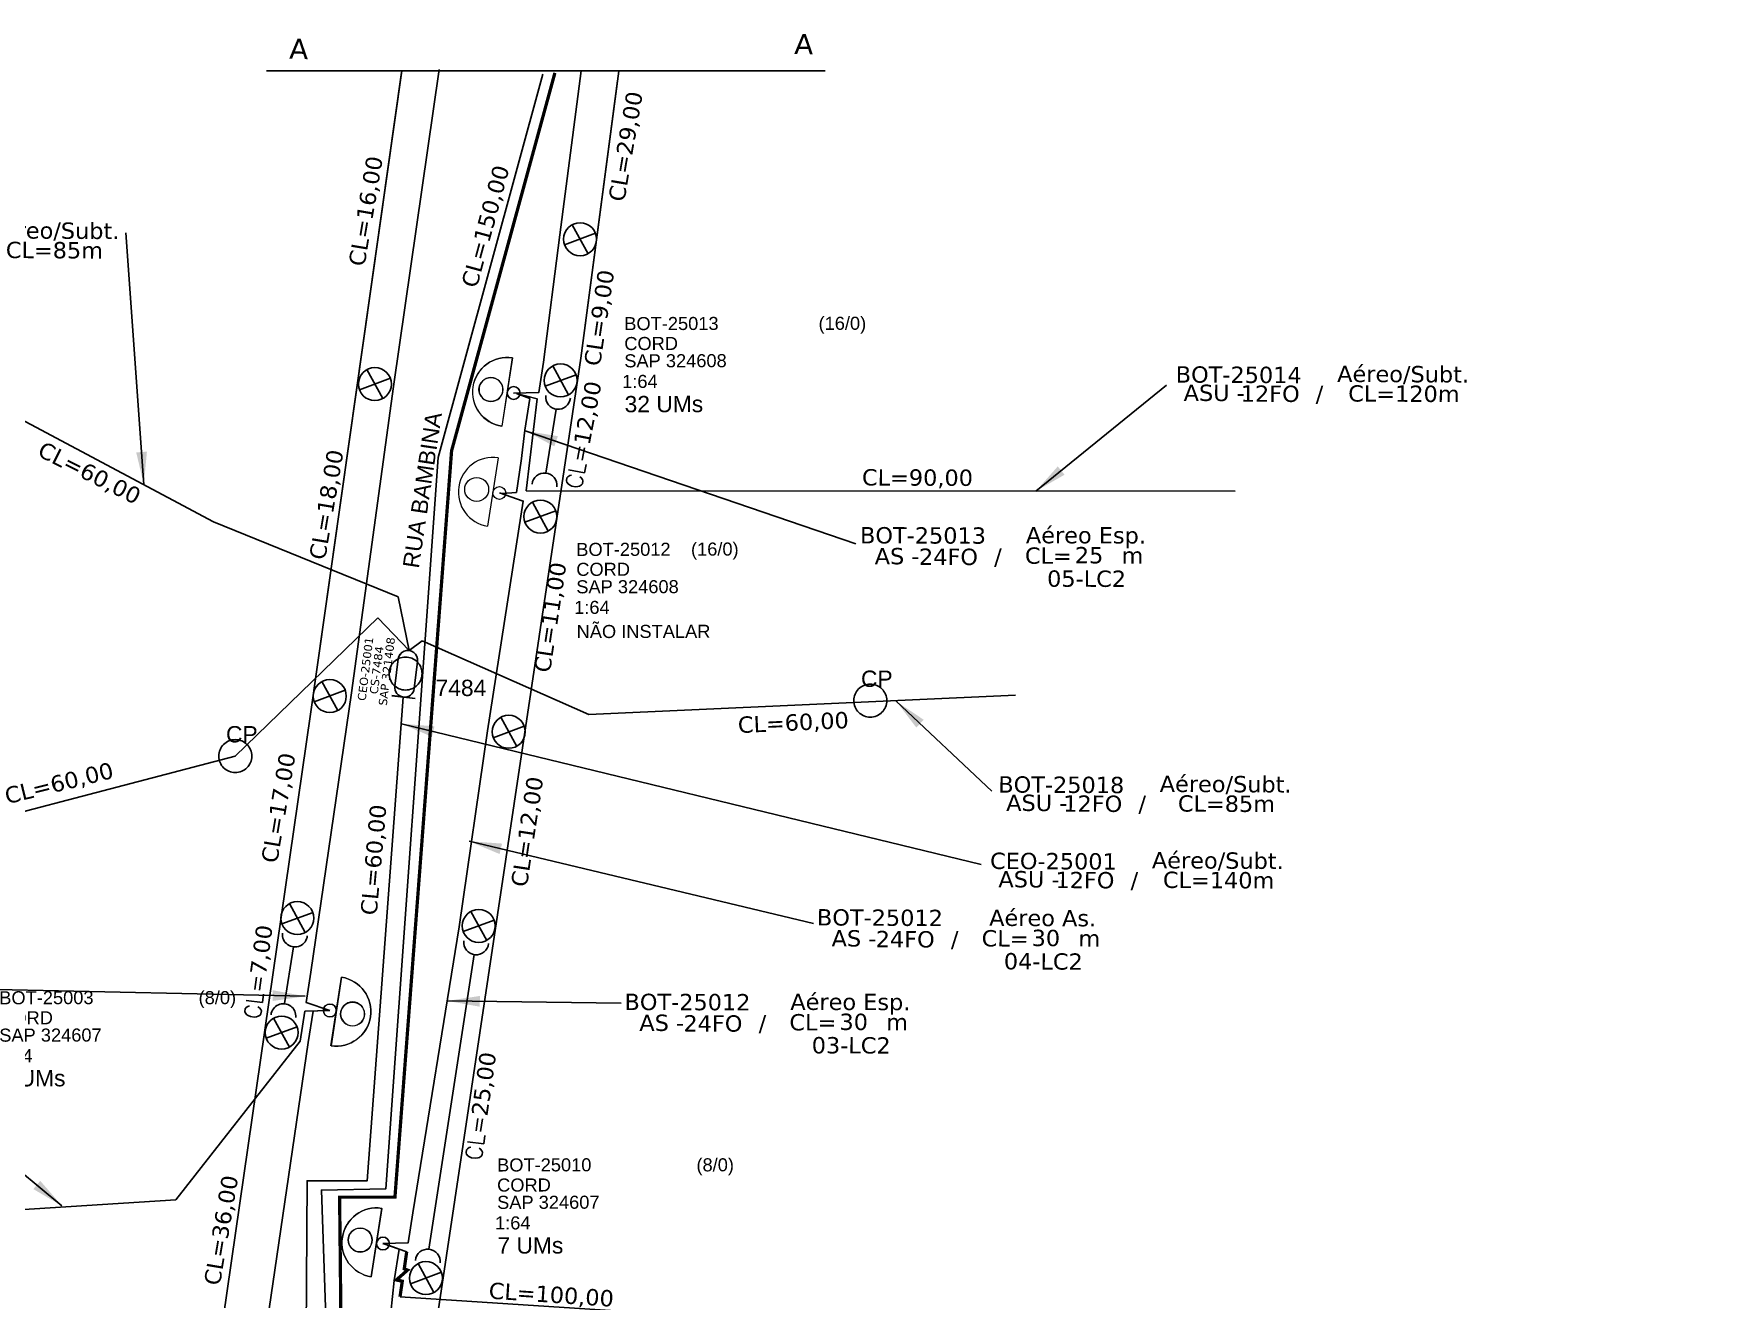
# Model space of a CAD drawing. Extents: x -89 to 749, y 705 to 1299.
# Drawn here: x 124.3 to 228, y 890.1 to 967.6 of the extents above; entities that cross this region are included whole.
import ezdxf
from ezdxf.enums import TextEntityAlignment as Align

# ---------------------------------------------------------------- set-up
doc = ezdxf.new("R2010")
doc.units = 0
doc.linetypes.add('PHANTOM2', pattern=[1.25, 0.625, -0.125, 0.125, -0.125, 0.125, -0.125])
for name, color, linetype in [('10.1-Caixas Subterrâneas', 5, 'Continuous'), ('10.4-Postes', 1, 'Continuous'), ('20.4-CEOS', 1, 'Continuous'), ('20.5-CEO', 1, 'Continuous'), ('CAP a instalar', 1, 'Continuous'), ('celulas gpon', 7, 'Continuous'), ('label_cabos', 7, 'Continuous'), ('Legenda', 1, 'Continuous'), ('QUADRA', 7, 'Continuous'), ('Subida Lateral', 5, 'Continuous')]:
    doc.layers.add(name, color=color, linetype=linetype)
for name, color, linetype, lineweight in [("20.0-LEGENDA DOS CDO'S", 1, 'Continuous', 0), ('20.2-CDO_POSTE', 1, 'Continuous', 5), ('20.6-CORDOALHA_SUPORTE', 7, 'Continuous', 25), ('CORDOALHA_SUPORTE', 7, 'Continuous', 25), ('Segmento Logradouro Texto', 7, 'Continuous', 0)]:
    doc.layers.add(name, color=color, linetype=linetype, lineweight=lineweight)
doc.layers.add('EXTRA', color=50, linetype='Continuous', plot=False)
doc.styles.add('ARIAL', font='arial.ttf')
doc.styles.add('DIGICADE', font='arial.ttf')
doc.styles.add('ROMANS', font='romans')
doc.styles.add('siredit', font='verdana.ttf')
doc.styles.get("Standard").update_dxf_attribs({"font": 'arial.ttf'})
doc.linetypes.add('FENCELINE1', pattern='A,0.25,-0.1,[133,ltypeshp.shx,S=0.1,R=0,X=-0.1,Y=0],-0.1,1', length=1.45)
doc.dimstyles.new('CC', dxfattribs={"dimtxt": 1, "dimasz": 2, "dimexe": 0.18, "dimexo": 0.0625, "dimgap": 0.09, "dimtad": 0, "dimdec": 0, "dimrnd": 1, "dimzin": 0, "dimdsep": 46, "dimtxsty": 'siredit', "dimblk": 'NONE', "dimcen": 0, "dimse1": 1, "dimse2": 1, "dimsd1": 1, "dimsd2": 1, "dimclrt": 7, "dimadec": 0, "dimazin": 0, "dimtfac": 1, "dimtdec": 0, "dimtofl": 0, "dimtmove": 0, "dimatfit": 3, "dimfxl": 0, "dimtolj": 1, "dimtzin": 0, "dimarcsym": 0})

# ---------------------------------------------------------------- blocks, each defined once
blk = doc.blocks.new('*U73')
at = {"color": 0}
blk.add_line((2.14, -0.58), (-2.1, -0.68), dxfattribs=at)
for centre, radius in [((0, 0.38), 0.733), ((0.03, -1.03), 0.393)]:
    blk.add_circle(centre, radius, dxfattribs=at)
blk.add_arc((0.02, -0.63), 2.12, 1.3782, 181.3782, dxfattribs=at)
blk = doc.blocks.new('Inst CDOE-8 CAIXA DIST OPT CDOE 48F_8D C_SPL OPTAP')
at = {"layer": "20.0-LEGENDA DOS CDO'S", "color": 0}
for tag, p, style, flags in [('ID_ATIVIDADE', (0.12, 6.47), 'ARIAL', 3), ('FATOR', (7.92, 6.47), 'ARIAL', 1), ('QTDE', (0.23, -0.97), 'DIGICADE', 3)]:
    blk.add_attdef(tag, p, '', height=0.8, rotation=0.118, dxfattribs=dict(at, style=style, flags=flags))
at = {"layer": "20.0-LEGENDA DOS CDO'S", "color": 0, "style": 'ARIAL'}
for tag, p, height in [('FID', (0.12, 5.25), 0.8), ('CORDOALHA', (0.12, 4.02), 0.8), ('SAP', (0.12, 2.96), 0.8), ('1:XX', (-0.01, 1.7), 0.8), ('UMS', (0.14, 0.22), 1)]:
    blk.add_attdef(tag, p, '', height=height, rotation=0.118, dxfattribs=at)
blk.add_attdef('FIBRAS_UTILIZADAS', text='', height=0.8, rotation=0.118, dxfattribs=at).set_placement((13.48, 5.26), align=Align.CENTER)
blk = doc.blocks.new('Inst CDOE-16 CAIXA DIST OPT CDOE 48F_16D C_SPL_2_1_8')
at = {"layer": "20.0-LEGENDA DOS CDO'S", "color": 0}
for tag, p, style, flags in [('ID_ATIVIDADE', (0.12, 6.47), 'ARIAL', 3), ('FATOR', (7.92, 6.47), 'ARIAL', 1), ('QTDE', (0.1, -1.17), 'DIGICADE', 3)]:
    blk.add_attdef(tag, p, '', height=0.8, rotation=0.118, dxfattribs=dict(at, style=style, flags=flags))
at = {"layer": "20.0-LEGENDA DOS CDO'S", "color": 0, "style": 'ARIAL'}
for tag, p, height in [('FID', (0.12, 5.25), 0.8), ('CORDOALHA', (0.12, 4.02), 0.8), ('SAP', (0.12, 2.96), 0.8), ('1:XX', (-0.01, 1.7), 0.8), ('UMS', (0.14, 0.22), 1)]:
    blk.add_attdef(tag, p, '', height=height, rotation=0.118, dxfattribs=at)
blk.add_attdef('FIBRAS_UTILIZADAS', text='', height=0.8, rotation=0.118, dxfattribs=at).set_placement((8.08, 5.26), align=Align.CENTER)
blk = doc.blocks.new('MHMZ')
at = {"linetype": 'PHANTOM2'}
blk.add_circle((0, 0), 0.0000101, dxfattribs=at)
blk = doc.blocks.new('*U74')
at = {"layer": '20.5-CEO'}
for p, q in [((-1.56, 1.26), (1.8, 1.26)), ((1.8, -1.13), (-1.56, -1.13))]:
    blk.add_line(p, q, dxfattribs=at)
blk.add_lwpolyline([(-2.75, 1.51), (-2.75, -1.38)], dxfattribs=at)
for centre, start, end in [((-1.56, 0.07), 90, 270), ((1.8, 0.07), 270, 90)]:
    blk.add_arc(centre, 1.2, start, end, dxfattribs=at)
at = {"layer": '20.5-CEO', "color": 7, "style": 'siredit'}
for tag, p in [('LOCAL', (0.12, 4.23)), ('FID', (0.11, 5.61)), ('SAP', (0.12, 2.97)), ('FIBRAS_RESERVA', (0.12, -1.94))]:
    blk.add_attdef(tag, text='', height=1.01, dxfattribs=at).set_placement(p, align=Align.TOP_CENTER)
for tag, flags, p in [('ID_ATIVIDADE', 3, (0.11, -3.51)), ('FATOR', 1, (0.11, -4.82))]:
    blk.add_attdef(tag, text='', height=1.01, dxfattribs=dict(at, flags=flags)).set_placement(p, align=Align.TOP_CENTER)
at = {"layer": '20.5-CEO', "color": 7, "style": 'siredit', "flags": 3}
blk.add_attdef('QTDE', (-4.88, -7.06), '', height=1.01, dxfattribs=at)
blk = doc.blocks.new('CDOE_CT_POSTE')
at = {"layer": "20.0-LEGENDA DOS CDO'S", "color": 0, "style": 'ARIAL'}
for tag, p in [('CDO_N', (0.12, 5.25)), ('CORDOALHA', (0.12, 4.02)), ('SAP', (0.12, 2.96)), ('1:XX', (0.14, 1.23)), ('UMS', (0.14, 0.22))]:
    blk.add_attdef(tag, p, '', height=0.68, rotation=0.118, dxfattribs=at)
blk.add_attdef('FIBRAS_UTILIZADAS', text='', height=0.68, rotation=0.118, dxfattribs=at).set_placement((7.83, 5.26), align=Align.CENTER)
blk = doc.blocks.new('Inst CORD ALUMINIO 4.8 MM 3F')
at = {"layer": '20.6-CORDOALHA_SUPORTE', "color": 0, "lineweight": 0, "style": 'ROMANS'}
blk.add_attdef('LANCE', text='', height=1, dxfattribs=at).set_placement((-0.54, -2.21), align=Align.RIGHT)
at = {"layer": '20.6-CORDOALHA_SUPORTE', "color": 0, "style": 'siredit'}
blk.add_attdef('QTDE', (-0.54, -2.21), '', height=1, rotation=359.69, dxfattribs=at)
at = {"layer": '20.6-CORDOALHA_SUPORTE', "color": 0, "lineweight": 0, "style": 'ROMANS'}
for tag, p, flags in [('FATOR', (-5.2, -4.44), 3), ('ID_ATIVIDADE', (-5.2, -6.67), 3), ('FID', (-5.2, -8.9), 1)]:
    blk.add_attdef(tag, p, '', height=1, dxfattribs=dict(at, flags=flags))
blk = doc.blocks.new('_None')
blk = doc.blocks.new('Inst CB ESP CFOA-SM-AS-80-TS-24')
at = {"layer": 'label_cabos', "color": 0, "style": 'siredit'}
for tag, flags, p in [('ID_ATIVIDADE', 3, (1.31, 2.67)), ('FATOR', 1, (11.56, 2.55))]:
    blk.add_attdef(tag, text='', height=1, rotation=359.69, dxfattribs=dict(at, flags=flags)).set_placement(p, align=Align.MIDDLE_CENTER)
for tag, p in [('DESTINO_CABO', (3.13, 1.26)), ('TIPO_CABO', (13.11, 1.24)), ('TIPO_CABO', (1.76, 0)), ('CABO', (4.69, -0.05)), ('/', (7.71, -0.05)), ('LANCE', (10.81, 0)), ('UND', (15.96, 0)), ('FID', (13.15, -1.41))]:
    blk.add_attdef(tag, text='', height=1, rotation=359.69, dxfattribs=at).set_placement(p, align=Align.MIDDLE_CENTER)
blk.add_attdef('QTDE', (12.43, -0.47), '', height=1, rotation=359.69, dxfattribs=at)
blk = doc.blocks.new('Inst CB AS CFOA-SM-AS-80-TS-24')
at = {"layer": 'label_cabos', "color": 0, "style": 'siredit'}
for tag, flags, p in [('ID_ATIVIDADE', 3, (1.31, 2.67)), ('FATOR', 1, (11.56, 2.55))]:
    blk.add_attdef(tag, text='', height=1, rotation=359.69, dxfattribs=dict(at, flags=flags)).set_placement(p, align=Align.MIDDLE_CENTER)
for tag, p in [('DESTINO_CABO', (3.13, 1.26)), ('TIPO_CABO', (13.11, 1.24)), ('TIPO_CABO', (1.76, 0)), ('CABO', (4.69, -0.05)), ('/', (7.71, -0.05)), ('LANCE', (10.81, 0)), ('UND', (15.96, 0)), ('FID', (13.15, -1.41))]:
    blk.add_attdef(tag, text='', height=1, rotation=359.69, dxfattribs=at).set_placement(p, align=Align.MIDDLE_CENTER)
blk.add_attdef('QTDE', (12.43, -0.47), '', height=1, rotation=359.69, dxfattribs=at)
blk = doc.blocks.new('LEGENDA DOS CABOS')
at = {"layer": 'EXTRA', "color": 0, "style": 'siredit'}
for tag, p in [('ID', (4.6, 0.97)), ('XX', (9.03, 0.97))]:
    blk.add_attdef(tag, text='', height=0.48, rotation=359.69, dxfattribs=at).set_placement(p, align=Align.MIDDLE_CENTER)
at = {"layer": 'Legenda', "color": 0, "style": 'siredit'}
for tag, p in [('TIPO_CABO', (1.31, 0)), ('CABO', (4.69, -0.05)), ('/', (6.81, -0.05)), ('METROS', (10.03, -0.05))]:
    blk.add_attdef(tag, text='', height=0.8, rotation=359.69, dxfattribs=at).set_placement(p, align=Align.MIDDLE_CENTER)

msp = doc.modelspace()

# ---------------------------------------------------------------- linework, layer by layer
at = {"color": 3}
msp.add_lwpolyline([(138.55, 965.34), (172.78, 965.34)], dxfattribs=at)
at = {"color": 8}
for points in [[(146.41, 927.65), (146.62, 929.32)], [(147.81, 929.17), (147.6, 927.51)], [(146.22, 927.07), (147.65, 926.9)]]:
    msp.add_lwpolyline(points, dxfattribs=at)
for centre, start, end in [((147.21, 929.24), 352.9878, 172.9878), ((147.01, 927.58), 172.9878, 352.9878)]:
    msp.add_arc(centre, 0.598, start, end, dxfattribs=at)
at = {"layer": '10.4-Postes', "color": 10}
for points in [[(157.28, 955.92), (158.25, 954.14)], [(158.71, 955.39), (156.81, 954.68)], [(144.7, 947.05), (145.67, 945.27)], [(157.52, 946.73), (155.62, 946.02)], [(156.09, 947.27), (157.06, 945.49)], [(146.14, 946.51), (144.24, 945.8)], [(156.28, 938.39), (154.38, 937.69)], [(154.84, 938.93), (155.81, 937.15)], [(141.95, 927.94), (142.92, 926.16)], [(143.38, 927.41), (141.48, 926.7)], [(154.34, 925.21), (152.44, 924.5)], [(152.91, 925.75), (153.88, 923.97)], [(141.4, 913.8), (139.49, 913.09)], [(139.96, 914.34), (140.93, 912.56)], [(151.07, 913.86), (152.04, 912.08)], [(152.5, 913.33), (150.6, 912.62)], [(138.99, 907.33), (139.96, 905.55)], [(140.43, 906.8), (138.53, 906.09)], [(149.27, 891.76), (147.37, 891.05)], [(147.84, 892.29), (148.81, 890.51)]]:
    msp.add_lwpolyline(points, dxfattribs=at)
for centre in [(157.76, 955.03), (145.19, 946.16), (156.57, 946.38), (155.33, 938.04), (142.43, 927.05), (153.39, 924.86), (140.44, 913.45), (151.55, 912.97), (139.48, 906.44), (148.32, 891.4)]:
    msp.add_circle(centre, 1.01, dxfattribs=at)
at = {"layer": 'CAP a instalar', "color": 7, "linetype": 'FENCELINE1'}
for points in [[(141.27, 910.13), (141.27, 910.13), (143.75, 927.24), (146.34, 946.01), (149.12, 965.42)], [(153.86, 945.58), (154.68, 945.27), (154.38, 943.33)], [(154.16, 941.44), (154.38, 943.33)], [(152.99, 939.46), (153.86, 939.52), (154.16, 941.45)], [(152.82, 939.49), (154.28, 938.99), (153.99, 937.15)], [(147.51, 895.4), (150.35, 912.91), (152.1, 924.92), (153.99, 937.14), (153.99, 937.14)], [(142.44, 907.79), (140.98, 908.29), (141.27, 910.13)], [(142.27, 907.81), (141.4, 907.76), (141.1, 905.83)], [(137.63, 882.12), (141.1, 905.83)], [(145.68, 893.52), (147.22, 893.56), (147.51, 895.4)], [(145.85, 893.49), (146.67, 893.18), (146.37, 891.25)], [(144.84, 876.55), (146.37, 891.25)]]:
    msp.add_lwpolyline(points, dxfattribs=at)
at = {"layer": 'CAP a instalar', "color": 1, "ltscale": 5, "const_width": 0.2}
msp.add_lwpolyline([(156.22, 965.22), (149.89, 942.07), (146.42, 896.36), (143.03, 896.36), (143.26, 874.82)], dxfattribs=at)
at = {"layer": 'CAP a instalar', "color": 252, "linetype": 'FENCELINE1', "ltscale": 5}
for points in [[(155.52, 947.49), (156.53, 955.3), (157.83, 965.35)], [(153.69, 945.6), (155.23, 945.64), (155.52, 947.49)], [(153.86, 945.58), (155.14, 945.25), (154.46, 939.61)]]:
    msp.add_lwpolyline(points, dxfattribs=at)
at = {"layer": 'CAP a instalar', "color": 8, "ltscale": 5}
msp.add_lwpolyline([(155.47, 965.13), (149.07, 941.66), (145.87, 896.87), (141.92, 896.79), (142.94, 866.95), (143.08, 864.62), (140, 847.79), (155.55, 832.99), (158.31, 832.93), (159.91, 832.53)], dxfattribs=at)
at = {"layer": 'CAP a instalar', "color": 8, "linetype": 'FENCELINE1', "ltscale": 5}
for points in [[(118.49, 946.66), (135.3, 937.71), (146.61, 933.13)], [(147.29, 929.84), (146.61, 933.13)], [(145.38, 931.85), (136.64, 923.37), (114, 917.45)], [(147.29, 929.84), (145.38, 931.85)], [(147.29, 929.84), (148.08, 930.44)], [(148.08, 930.44), (158.29, 925.92), (184.44, 927.11)], [(146.93, 926.99), (146.93, 926.99), (144.72, 897.36), (141.04, 897.36), (140.96, 884.99), (142.74, 864.64), (139.62, 847.69), (155.51, 832.59), (158.17, 832.59), (159.91, 832.53)], [(142.44, 907.79), (140.9, 907.75), (140.61, 905.91)], [(110.84, 894.79), (132.99, 896.19), (140.61, 905.91)], [(146.73, 890.26), (164.95, 889.07)]]:
    msp.add_lwpolyline(points, dxfattribs=at)
at = {"layer": 'CAP a instalar', "color": 252, "linetype": 'FENCELINE1'}
msp.add_lwpolyline([(154.46, 939.61), (197.9, 939.59)], dxfattribs=at)
at = {"layer": 'CORDOALHA_SUPORTE'}
for points in [[(157.17, 945.3, -1), (155.66, 945.45)], [(156.34, 939.87, 1), (154.82, 940.03)], [(141.05, 912.37, -1), (139.53, 912.52)], [(152.16, 911.89, -1), (150.64, 912.05)], [(140.34, 907.37, 1), (138.83, 907.53)], [(149.19, 892.33, 1), (147.67, 892.49)]]:
    msp.add_lwpolyline(points, format="xyb", dxfattribs=at)
for points in [[(156.29, 944.62), (155.66, 940.71)], [(140.21, 911.69), (139.66, 908.21)], [(151.28, 911.22), (148.5, 893.17)]]:
    msp.add_lwpolyline(points, dxfattribs=at)
at = {"layer": 'QUADRA', "color": 4}
for points in [[(55.71, 836.23), (82.19, 832.47), (119.47, 827.51), (125.19, 826.47), (125.7, 826.51), (126.11, 826.77), (126.34, 827.24), (134.09, 876.5), (141.25, 925.95), (146.85, 965.35)], [(55.71, 836.23), (82.19, 832.47), (119.47, 827.51), (125.19, 826.47), (125.7, 826.51), (126.11, 826.77), (126.34, 827.24), (134.09, 876.5), (141.25, 925.95), (146.83, 965.23)], [(160.14, 965.33), (157.81, 947.74), (147.02, 875.73), (144.22, 863.73), (142.64, 855.71), (142.79, 855.27), (143.15, 854.94), (143.63, 854.83), (184.73, 855.83), (221.83, 857.79), (227.97, 858.07)], [(160.06, 964.72), (157.81, 947.74), (147.02, 875.73), (144.22, 863.73), (142.64, 855.71), (142.79, 855.27), (143.15, 854.94), (143.63, 854.83), (184.73, 855.83), (221.83, 857.79), (227.97, 858.07)]]:
    msp.add_lwpolyline(points, dxfattribs=at)
at = {"layer": 'Subida Lateral', "color": 252}
msp.add_lwpolyline([(145.68, 893.52), (147.14, 893.02), (147.14, 893.02)], dxfattribs=at)
at = {"layer": 'Subida Lateral', "color": 252, "const_width": 0.2}
msp.add_lwpolyline([(146.73, 890.26), (146.87, 891.21), (146.51, 891.29), (147.19, 891.89), (146.99, 891.97), (147.14, 893.02)], dxfattribs=at)

# ---------------------------------------------------------------- block references
at = {"color": 0, "lineweight": 0}
ref = msp.add_blockref('Inst CORD ALUMINIO 4.8 MM 3F', (149, 908.46), dxfattribs=dict(at, rotation=79.3694064415638))
ref.add_attrib('QTDE', '12,00', (158.34, 942.37), dxfattribs={"layer": '20.6-CORDOALHA_SUPORTE', "color": 0, "height": 1, "rotation": 79.0594, "style": 'siredit'})
ref.add_attrib('LANCE', 'CL=', dxfattribs={"layer": '20.6-CORDOALHA_SUPORTE', "color": 0, "lineweight": 0, "height": 1, "rotation": 79.3694, "style": 'ROMANS'}).set_placement((158.34, 942.37), align=Align.RIGHT)
ref = msp.add_blockref('Inst CORD ALUMINIO 4.8 MM 3F', (128.67, 875.55), dxfattribs=dict(at, rotation=82.51092582893759))
ref.add_attrib('QTDE', '7,00', (138.52, 909.93), dxfattribs={"layer": '20.6-CORDOALHA_SUPORTE', "color": 0, "height": 1, "rotation": 82.2009, "style": 'siredit'})
ref.add_attrib('LANCE', 'CL=', dxfattribs={"layer": '20.6-CORDOALHA_SUPORTE', "color": 0, "lineweight": 0, "height": 1, "rotation": 82.5109, "style": 'ROMANS'}).set_placement((138.52, 909.93), align=Align.RIGHT)
ref = msp.add_blockref('Inst CORD ALUMINIO 4.8 MM 3F', (144.67, 867.01), dxfattribs=dict(at, rotation=82.30169314510297))
ref.add_attrib('QTDE', '25,00', (152.08, 901.28), dxfattribs={"layer": '20.6-CORDOALHA_SUPORTE', "color": 0, "height": 1, "rotation": 81.9917, "style": 'siredit'})
ref.add_attrib('LANCE', 'CL=', dxfattribs={"layer": '20.6-CORDOALHA_SUPORTE', "color": 0, "lineweight": 0, "height": 1, "rotation": 82.3017, "style": 'ROMANS'}).set_placement((152.08, 901.28), align=Align.RIGHT)
at = {"layer": '10.1-Caixas Subterrâneas', "xscale": 100000, "yscale": 100000, "zscale": 100000}
for p in [(147.07, 928.43), (175.54, 926.77), (136.64, 923.37)]:
    msp.add_blockref('MHMZ', p, dxfattribs=at)
at = {"layer": "20.0-LEGENDA DOS CDO'S", "color": 7, "lineweight": 0}
ref = msp.add_blockref('Inst CDOE-16 CAIXA DIST OPT CDOE 48F_16D C_SPL_2_1_8', (160.35, 944.22), dxfattribs=at)
ref.add_attrib('FID', 'BOT-25013', (160.47, 949.46), dxfattribs={"color": 0, "height": 0.8, "rotation": 0.118, "style": 'ARIAL'})
ref.add_attrib('CORDOALHA', 'CORD', (160.47, 948.24), dxfattribs={"color": 0, "height": 0.8, "rotation": 0.118, "style": 'ARIAL'})
ref.add_attrib('SAP', 'SAP 324608', (160.47, 947.18), dxfattribs={"color": 0, "height": 0.8, "rotation": 0.118, "style": 'ARIAL'})
ref.add_attrib('1:XX', '1:64', (160.34, 945.92), dxfattribs={"color": 0, "height": 0.8, "rotation": 0.118, "style": 'ARIAL'})
ref.add_attrib('UMS', '32 UMs', (160.49, 944.43), dxfattribs={"color": 0, "height": 1, "rotation": 0.118, "style": 'ARIAL'})
ref.add_attrib('FIBRAS_UTILIZADAS', '(16/0)', dxfattribs={"color": 0, "height": 0.8, "rotation": 0.118, "style": 'ARIAL'}).set_placement((173.83, 949.48), align=Align.CENTER)
at = {"layer": "20.0-LEGENDA DOS CDO'S", "color": 252}
ref = msp.add_blockref('CDOE_CT_POSTE', (157.41, 930.38), dxfattribs=at)
ref.add_attrib('CDO_N', 'BOT-25012', (157.53, 935.63), dxfattribs={"color": 0, "height": 0.8, "rotation": 0.118, "style": 'ARIAL'})
ref.add_attrib('CORDOALHA', 'CORD', (157.53, 934.41), dxfattribs={"color": 0, "height": 0.8, "rotation": 0.118, "style": 'ARIAL'})
ref.add_attrib('SAP', 'SAP 324608', (157.53, 933.34), dxfattribs={"color": 0, "height": 0.8, "rotation": 0.118, "style": 'ARIAL'})
ref.add_attrib('1:XX', '1:64', (157.4, 932.08), dxfattribs={"color": 0, "height": 0.8, "rotation": 0.118, "style": 'ARIAL'})
ref.add_attrib('UMS', 'NÃO INSTALAR', (157.55, 930.6), dxfattribs={"color": 0, "height": 0.8, "rotation": 0.118, "style": 'ARIAL'})
ref.add_attrib('FIBRAS_UTILIZADAS', '     (16/0)', dxfattribs={"color": 0, "height": 0.8, "rotation": 0.118, "style": 'ARIAL'}).set_placement((165.24, 935.65), align=Align.CENTER)
at = {"layer": "20.0-LEGENDA DOS CDO'S", "color": 7, "lineweight": 0}
for p, values in [((122.06, 902.92), {'FID': 'BOT-25003', 'CORDOALHA': 'CORD', 'SAP': 'SAP 324607', '1:XX': '1:64', 'UMS': '6 UMs', 'FIBRAS_UTILIZADAS': '(8/0)'}), ((152.56, 892.68), {'FID': 'BOT-25010', 'CORDOALHA': 'CORD', 'SAP': 'SAP 324607', '1:XX': '1:64', 'UMS': '7 UMs', 'FIBRAS_UTILIZADAS': '(8/0)'})]:
    msp.add_blockref('Inst CDOE-8 CAIXA DIST OPT CDOE 48F_8D C_SPL OPTAP', p, dxfattribs=at).add_auto_attribs(values)
at = {"layer": '20.2-CDO_POSTE', "color": 7}
for p, rotation in [((152.67, 945.76), 79.83827793241863), ((143.45, 907.64), 259.8382779324186), ((144.67, 893.67), 79.83827793241863)]:
    msp.add_blockref('*U73', p, dxfattribs=dict(at, rotation=rotation))
at = {"layer": '20.2-CDO_POSTE', "color": 7, "xscale": -1}
for p, rotation in [((152.68, 945.77), 82.59461182854115), ((143.45, 907.63), 262.5946118285412), ((144.67, 893.68), 82.59461182854115)]:
    msp.add_blockref('*U73', p, dxfattribs=dict(at, rotation=rotation))
at = {"layer": '20.2-CDO_POSTE', "color": 8, "rotation": 79.83883946369843}
msp.add_blockref('*U73', (151.8, 939.64), dxfattribs=at)
at = {"layer": '20.5-CEO', "color": 8, "lineweight": 0}
ref = msp.add_blockref('*U74', (147.14, 928.35), dxfattribs=dict(at, xscale=0.5, yscale=0.5, zscale=0.5, rotation=82.98784856793996))
ref.add_attrib('LOCAL', 'CS-7484', dxfattribs={"color": 8, "height": 0.507, "rotation": 82.9878, "style": 'siredit'}).set_placement((145.04, 928.67), align=Align.TOP_CENTER)
ref.add_attrib('SAP', 'SAP 321408', dxfattribs={"color": 8, "height": 0.507, "rotation": 82.9878, "style": 'siredit'}).set_placement((145.67, 928.59), align=Align.TOP_CENTER)
ref.add_attrib('FID', 'CEO-25001', dxfattribs={"layer": '20.4-CEOS', "color": 8, "height": 0.505, "rotation": 82.9878, "style": 'siredit'}).set_placement((144.36, 928.74), align=Align.TOP_CENTER)
at = {"layer": 'label_cabos', "color": 0, "lineweight": 0}
ref = msp.add_blockref('LEGENDA DOS CABOS', (111.2, 953.89), dxfattribs=at)
ref.add_attrib('ID', 'BOT-25017', dxfattribs={"color": 0, "height": 1, "rotation": 359.69, "style": 'siredit'}).set_placement((115.44, 955.52), align=Align.MIDDLE_CENTER)
ref.add_attrib('CABO', '12FO', dxfattribs={"color": 0, "height": 1, "rotation": 359.69, "style": 'siredit'}).set_placement((117.36, 954.36), align=Align.MIDDLE_CENTER)
ref.add_attrib('METROS', 'CL=85m', dxfattribs={"color": 0, "height": 1, "rotation": 359.69, "style": 'siredit'}).set_placement((125.56, 954.36), align=Align.MIDDLE_CENTER)
ref.add_attrib('XX', 'Aéreo/Subt.', dxfattribs={"color": 0, "height": 1, "rotation": 359.69, "style": 'siredit'}).set_placement((125.5, 955.56), align=Align.MIDDLE_CENTER)
ref.add_attrib('/', '/', dxfattribs={"color": 0, "height": 1, "rotation": 359.69, "style": 'siredit'}).set_placement((120.39, 954.36), align=Align.MIDDLE_CENTER)
ref.add_attrib('TIPO_CABO', 'ASU -', dxfattribs={"color": 0, "height": 1, "rotation": 359.69, "style": 'siredit'}).set_placement((113.94, 954.41), align=Align.MIDDLE_CENTER)
ref = msp.add_blockref('LEGENDA DOS CABOS', (193.87, 945.1), dxfattribs=at)
ref.add_attrib('ID', 'BOT-25014', dxfattribs={"color": 0, "height": 1, "rotation": 359.69, "style": 'siredit'}).set_placement((198.11, 946.73), align=Align.MIDDLE_CENTER)
ref.add_attrib('CABO', '12FO', dxfattribs={"color": 0, "height": 1, "rotation": 359.69, "style": 'siredit'}).set_placement((200.04, 945.57), align=Align.MIDDLE_CENTER)
ref.add_attrib('METROS', 'CL=120m', dxfattribs={"color": 0, "height": 1, "rotation": 359.69, "style": 'siredit'}).set_placement((208.23, 945.57), align=Align.MIDDLE_CENTER)
ref.add_attrib('XX', 'Aéreo/Subt.', dxfattribs={"color": 0, "height": 1, "rotation": 359.69, "style": 'siredit'}).set_placement((208.18, 946.77), align=Align.MIDDLE_CENTER)
ref.add_attrib('/', '/', dxfattribs={"color": 0, "height": 1, "rotation": 359.69, "style": 'siredit'}).set_placement((203.06, 945.57), align=Align.MIDDLE_CENTER)
ref.add_attrib('TIPO_CABO', 'ASU -', dxfattribs={"color": 0, "height": 1, "rotation": 359.69, "style": 'siredit'}).set_placement((196.61, 945.62), align=Align.MIDDLE_CENTER)
at = {"layer": 'label_cabos'}
ref = msp.add_blockref('Inst CB ESP CFOA-SM-AS-80-TS-24', (175.64, 935.63), dxfattribs=dict(at, rotation=0.1315642785740551))
ref.add_attrib('DESTINO_CABO', 'BOT-25013', dxfattribs={"color": 0, "height": 1, "rotation": 359.8216, "style": 'siredit'}).set_placement((178.77, 936.89), align=Align.MIDDLE_CENTER)
ref.add_attrib('TIPO_CABO', 'Aéreo Esp.', dxfattribs={"color": 0, "height": 1, "rotation": 359.8216, "style": 'siredit'}).set_placement((188.75, 936.9), align=Align.MIDDLE_CENTER)
ref.add_attrib('CABO', '24FO', dxfattribs={"color": 0, "height": 1, "rotation": 359.8216, "style": 'siredit'}).set_placement((180.33, 935.58), align=Align.MIDDLE_CENTER)
ref.add_attrib('/', '/', dxfattribs={"color": 0, "height": 1, "rotation": 359.8216, "style": 'siredit'}).set_placement((183.36, 935.59), align=Align.MIDDLE_CENTER)
ref.add_attrib('TIPO_CABO', 'AS - ', dxfattribs={"color": 0, "height": 1, "rotation": 359.8216, "style": 'siredit'}).set_placement((177.4, 935.62), align=Align.MIDDLE_CENTER)
ref.add_attrib('FID', '05-LC2', dxfattribs={"color": 0, "height": 1, "rotation": 359.8216, "style": 'siredit'}).set_placement((188.79, 934.24), align=Align.MIDDLE_CENTER)
ref.add_attrib('LANCE', 'CL=', dxfattribs={"color": 0, "height": 1, "rotation": 359.8216, "style": 'siredit'}).set_placement((186.45, 935.65), align=Align.MIDDLE_CENTER)
ref.add_attrib('QTDE', '25', (188.07, 935.18), dxfattribs={"color": 0, "height": 1, "rotation": 359.8216, "style": 'siredit'})
ref.add_attrib('UND', 'm', dxfattribs={"color": 0, "height": 1, "rotation": 359.8216, "style": 'siredit'}).set_placement((191.6, 935.66), align=Align.MIDDLE_CENTER)
at = {"layer": 'label_cabos', "color": 0, "lineweight": 0}
ref = msp.add_blockref('LEGENDA DOS CABOS', (183, 919.99), dxfattribs=at)
ref.add_attrib('ID', 'BOT-25018', dxfattribs={"color": 0, "height": 1, "rotation": 359.69, "style": 'siredit'}).set_placement((187.24, 921.62), align=Align.MIDDLE_CENTER)
ref.add_attrib('CABO', '12FO', dxfattribs={"color": 0, "height": 1, "rotation": 359.69, "style": 'siredit'}).set_placement((189.17, 920.46), align=Align.MIDDLE_CENTER)
ref.add_attrib('METROS', 'CL=85m', dxfattribs={"color": 0, "height": 1, "rotation": 359.69, "style": 'siredit'}).set_placement((197.36, 920.46), align=Align.MIDDLE_CENTER)
ref.add_attrib('XX', 'Aéreo/Subt.', dxfattribs={"color": 0, "height": 1, "rotation": 359.69, "style": 'siredit'}).set_placement((197.31, 921.66), align=Align.MIDDLE_CENTER)
ref.add_attrib('/', '/', dxfattribs={"color": 0, "height": 1, "rotation": 359.69, "style": 'siredit'}).set_placement((192.2, 920.46), align=Align.MIDDLE_CENTER)
ref.add_attrib('TIPO_CABO', 'ASU -', dxfattribs={"color": 0, "height": 1, "rotation": 359.69, "style": 'siredit'}).set_placement((185.74, 920.51), align=Align.MIDDLE_CENTER)
ref = msp.add_blockref('LEGENDA DOS CABOS', (182.52, 915.31), dxfattribs=at)
ref.add_attrib('ID', 'CEO-25001', dxfattribs={"color": 0, "height": 1, "rotation": 359.69, "style": 'siredit'}).set_placement((186.76, 916.94), align=Align.MIDDLE_CENTER)
ref.add_attrib('CABO', '12FO', dxfattribs={"color": 0, "height": 1, "rotation": 359.69, "style": 'siredit'}).set_placement((188.69, 915.78), align=Align.MIDDLE_CENTER)
ref.add_attrib('METROS', 'CL=140m', dxfattribs={"color": 0, "height": 1, "rotation": 359.69, "style": 'siredit'}).set_placement((196.88, 915.78), align=Align.MIDDLE_CENTER)
ref.add_attrib('XX', 'Aéreo/Subt.', dxfattribs={"color": 0, "height": 1, "rotation": 359.69, "style": 'siredit'}).set_placement((196.83, 916.98), align=Align.MIDDLE_CENTER)
ref.add_attrib('/', '/', dxfattribs={"color": 0, "height": 1, "rotation": 359.69, "style": 'siredit'}).set_placement((191.72, 915.78), align=Align.MIDDLE_CENTER)
ref.add_attrib('TIPO_CABO', 'ASU -', dxfattribs={"color": 0, "height": 1, "rotation": 359.69, "style": 'siredit'}).set_placement((185.26, 915.83), align=Align.MIDDLE_CENTER)
at = {"layer": 'label_cabos'}
ref = msp.add_blockref('Inst CB AS CFOA-SM-AS-80-TS-24', (173, 912.21), dxfattribs=at)
ref.add_attrib('DESTINO_CABO', 'BOT-25012', dxfattribs={"color": 0, "height": 1, "rotation": 359.69, "style": 'siredit'}).set_placement((176.13, 913.48), align=Align.MIDDLE_CENTER)
ref.add_attrib('TIPO_CABO', 'Aéreo As.', dxfattribs={"color": 0, "height": 1, "rotation": 359.69, "style": 'siredit'}).set_placement((186.1, 913.46), align=Align.MIDDLE_CENTER)
ref.add_attrib('CABO', '24FO', dxfattribs={"color": 0, "height": 1, "rotation": 359.69, "style": 'siredit'}).set_placement((177.68, 912.16), align=Align.MIDDLE_CENTER)
ref.add_attrib('/', '/', dxfattribs={"color": 0, "height": 1, "rotation": 359.69, "style": 'siredit'}).set_placement((180.71, 912.16), align=Align.MIDDLE_CENTER)
ref.add_attrib('TIPO_CABO', 'AS - ', dxfattribs={"color": 0, "height": 1, "rotation": 359.69, "style": 'siredit'}).set_placement((174.76, 912.21), align=Align.MIDDLE_CENTER)
ref.add_attrib('FID', '04-LC2', dxfattribs={"color": 0, "height": 1, "rotation": 359.69, "style": 'siredit'}).set_placement((186.14, 910.8), align=Align.MIDDLE_CENTER)
ref.add_attrib('LANCE', 'CL=', dxfattribs={"color": 0, "height": 1, "rotation": 359.69, "style": 'siredit'}).set_placement((183.8, 912.21), align=Align.MIDDLE_CENTER)
ref.add_attrib('QTDE', '30', (185.42, 911.74), dxfattribs={"color": 0, "height": 1, "rotation": 359.69, "style": 'siredit'})
ref.add_attrib('UND', 'm', dxfattribs={"color": 0, "height": 1, "rotation": 359.69, "style": 'siredit'}).set_placement((188.96, 912.21), align=Align.MIDDLE_CENTER)
ref = msp.add_blockref('Inst CB ESP CFOA-SM-AS-80-TS-24', (161.22, 907.04), dxfattribs=dict(at, rotation=0.1315642785740551))
ref.add_attrib('DESTINO_CABO', 'BOT-25012', dxfattribs={"color": 0, "height": 1, "rotation": 359.8216, "style": 'siredit'}).set_placement((164.34, 908.31), align=Align.MIDDLE_CENTER)
ref.add_attrib('TIPO_CABO', 'Aéreo Esp.', dxfattribs={"color": 0, "height": 1, "rotation": 359.8216, "style": 'siredit'}).set_placement((174.32, 908.32), align=Align.MIDDLE_CENTER)
ref.add_attrib('CABO', '24FO', dxfattribs={"color": 0, "height": 1, "rotation": 359.8216, "style": 'siredit'}).set_placement((165.9, 907), align=Align.MIDDLE_CENTER)
ref.add_attrib('/', '/', dxfattribs={"color": 0, "height": 1, "rotation": 359.8216, "style": 'siredit'}).set_placement((168.93, 907.01), align=Align.MIDDLE_CENTER)
ref.add_attrib('TIPO_CABO', 'AS - ', dxfattribs={"color": 0, "height": 1, "rotation": 359.8216, "style": 'siredit'}).set_placement((162.98, 907.04), align=Align.MIDDLE_CENTER)
ref.add_attrib('FID', '03-LC2', dxfattribs={"color": 0, "height": 1, "rotation": 359.8216, "style": 'siredit'}).set_placement((174.37, 905.66), align=Align.MIDDLE_CENTER)
ref.add_attrib('LANCE', 'CL=', dxfattribs={"color": 0, "height": 1, "rotation": 359.8216, "style": 'siredit'}).set_placement((172.02, 907.07), align=Align.MIDDLE_CENTER)
ref.add_attrib('QTDE', '30', (173.65, 906.6), dxfattribs={"color": 0, "height": 1, "rotation": 359.8216, "style": 'siredit'})
ref.add_attrib('UND', 'm', dxfattribs={"color": 0, "height": 1, "rotation": 359.8216, "style": 'siredit'}).set_placement((177.18, 907.08), align=Align.MIDDLE_CENTER)

# ---------------------------------------------------------------- texts
at = {"layer": '10.1-Caixas Subterrâneas'}
for s, p in [('7484', (148.91, 927.05)), ('CP', (174.97, 927.61)), ('CP', (136.07, 924.21))]:
    msp.add_text(s, height=1, dxfattribs=at).set_placement(p)
at = {"layer": 'celulas gpon', "style": 'siredit'}
for s, height, rotation, p in [('A', 1.24, 358.214, (139.93, 966.09)), ('A', 1.24, 358.214, (170.87, 966.38)), ('CL=29,00', 1, 80.3785, (160.47, 957.28)), ('CL=16,00', 1, 80.3785, (144.55, 953.32)), ('CL=150,00', 1, 74.775, (151.43, 951.99)), ('CL=9,00', 1, 81.4439, (158.98, 947.21)), ('CL=60,00', 1, 333.3786, (124.45, 941.8)), ('CL=18,00', 1, 80.3785, (142.14, 935.34)), ('CL=90,00', 1, 359.7515, (175.03, 939.95)), ('CL=11,00', 1, 81.4439, (155.92, 928.44)), ('CL=60,00', 1, 2.6447, (167.45, 924.78)), ('CL=60,00', 1, 13.9118, (122.66, 920.42)), ('CL=17,00', 1, 80.3785, (139.2, 916.77)), ('CL=12,00', 1, 81.4439, (154.5, 915.31)), ('CL=60,00', 1, 84.9205, (145.3, 913.59)), ('CL=36,00', 1, 80.3785, (135.69, 890.9)), ('CL=100,00', 1, 356.2309, (152.14, 890.15))]:
    msp.add_text(s, height=height, rotation=rotation, dxfattribs=at).set_placement(p)
at = {"layer": 'Segmento Logradouro Texto', "linetype": 'Continuous', "insert": (146.89, 934.98), "char_height": 1, "width": 9.9079, "attachment_point": 1, "rotation": 81.4873, "style": 'DIGICADE'}
msp.add_mtext('\\fArial|b0|i0|c0|p34;\\W1.0000000000;\\T1.0000000000;\\o\\lRUA BAMBINA', dxfattribs=at)
msp.add_mtext('\\fArial|b0|i0|c0|p34;\\W1.0000000000;\\T1.0000000000;\\o\\lRUA BAMBINA', dxfattribs=at)

# ---------------------------------------------------------------- leaders
at = {"layer": 'label_cabos'}
for points in [[(131.04, 940), (129.94, 955.43)], [(185.68, 939.6), (193.68, 946.09)], [(154.4, 943.3), (174.66, 936.38)], [(177.13, 926.73), (182.98, 921.22)], [(146.82, 925.35), (182.34, 916.74)], [(150.96, 918.16), (172.06, 913.11)], [(140.93, 908.66), (115.89, 909.21)], [(149.62, 908.38), (160.27, 908.24)], [(126.02, 895.83), (116.32, 903.86)]]:
    msp.add_leader(points, dimstyle='CC', override={"dimgap": 0.09, "dimtad": 0}, dxfattribs=at)

doc.saveas('drawing.dxf')
